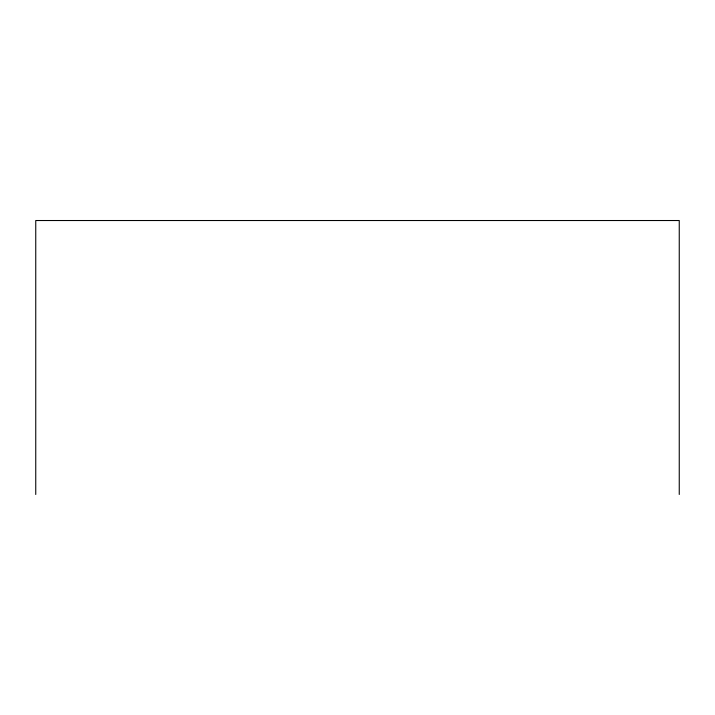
<?xml version="1.0" encoding="UTF-8"?>
<svg xmlns="http://www.w3.org/2000/svg" width="715" height="715" viewBox="0 0 715 715"><rect width="100%" height="100%" fill="white"/><g stroke="black" fill="none" stroke-linecap="round" stroke-linejoin="round"><path stroke-width="1.07" d="M679.25 494.476L679.25 220.524L35.75 220.524L35.75 494.476"/></g></svg>
